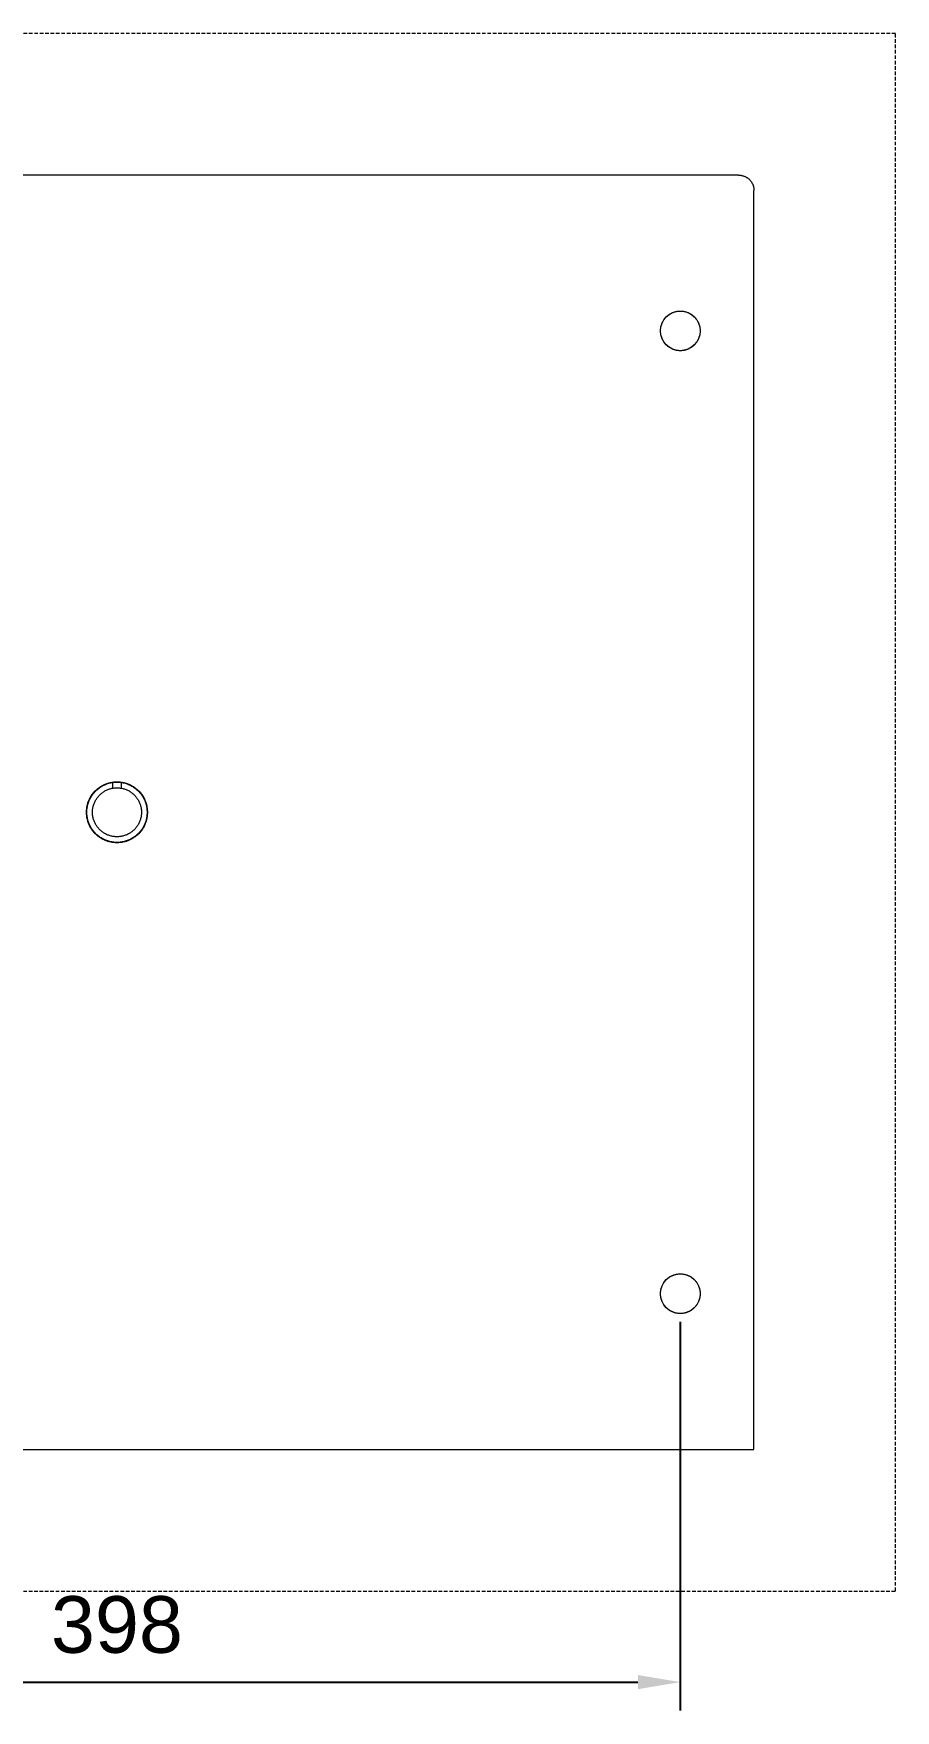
# Model space of a CAD drawing. Header units: millimetres. Extents: x 7 to 2510, y -101 to 1516.
# Drawn here: x 964 to 1268, y -101 to 492 of the extents above; entities that cross this region are included whole.
import ezdxf

# ---------------------------------------------------------------- set-up
doc = ezdxf.new("R2010")
doc.units = ezdxf.units.MM
doc.linetypes.add('HIDDEN', pattern=[1.905, 1.27, -0.635])
for name, color, linetype, lineweight in [('ZANO_R', 7, 'Continuous', 0), ('ZANO_R_przerywana', 7, 'HIDDEN', 0), ('ZANO_W', 1, 'Continuous', 0)]:
    doc.layers.add(name, color=color, linetype=linetype, lineweight=lineweight)
doc.styles.add('Arial', font='arial.ttf')
doc.styles.get("Standard").update_dxf_attribs({"font": 'ARIALUNI.TTF'})
doc.dimstyles.new('pl i ang', dxfattribs={"dimtxt": 50, "dimasz": 50, "dimexe": 1.25, "dimexo": 0.625, "dimgap": 10, "dimtad": 1, "dimtoh": 1, "dimtxsty": 'Standard', "dimcen": 2.5, "dimclrd": 1, "dimclre": 1, "dimclrt": 1, "dimadec": 0, "dimazin": 0, "dimtfac": 1, "dimtmove": 0, "dimatfit": 3, "dimfxl": 1, "dimarcsym": 1})

# ---------------------------------------------------------------- blocks, each defined once
blk = doc.blocks.new('*D396')
at = {"layer": 'ZANO_W', "color": 1, "lineweight": -2}
for p, q in [((794.11, 36.54), (794.11, -100.63)), ((1192.11, 36.55), (1192.11, -100.63)), ((809.11, -90.63), (1177.11, -90.63))]:
    blk.add_line(p, q, dxfattribs=at)
at = {"layer": 'ZANO_W', "color": 1}
for points in [[(809.11, -88.13), (809.11, -93.13), (794.11, -90.63)], [(1177.11, -93.13), (1177.11, -88.13), (1192.11, -90.63)]]:
    blk.add_solid(points, dxfattribs=at)
at = {"layer": 'ZANO_W', "color": 1, "insert": (993.11, -70.42), "char_height": 20, "attachment_point": 5, "style": 'Arial'}
blk.add_mtext('398', dxfattribs=at)

msp = doc.modelspace()

# ---------------------------------------------------------------- linework, layer by layer
at = {"layer": 'ZANO_R'}
for p, q in [((1212.71, 441.55), (771.13, 441.55)), ((1212.71, 441.55), (1212.9, 441.54)), ((1212.9, 441.54), (1213.08, 441.53)), ((1213.08, 441.53), (1213.27, 441.52)), ((1213.27, 441.52), (1213.45, 441.5)), ((1213.45, 441.5), (1213.63, 441.47)), ((1213.63, 441.47), (1213.81, 441.43)), ((1213.81, 441.43), (1213.99, 441.39)), ((1213.99, 441.39), (1214.17, 441.35)), ((1214.17, 441.35), (1214.35, 441.29)), ((1214.35, 441.29), (1214.52, 441.23)), ((1214.52, 441.23), (1214.69, 441.17)), ((1214.69, 441.17), (1214.86, 441.1)), ((1214.86, 441.1), (1215.03, 441.02)), ((1215.03, 441.02), (1215.2, 440.94)), ((1215.2, 440.94), (1215.36, 440.85)), ((1215.36, 440.85), (1215.52, 440.76)), ((1215.52, 440.76), (1215.67, 440.66)), ((1215.67, 440.66), (1215.83, 440.56)), ((1215.83, 440.56), (1215.98, 440.45)), ((1215.98, 440.45), (1216.12, 440.33)), ((1216.12, 440.33), (1216.26, 440.22)), ((1216.26, 440.22), (1216.4, 440.09)), ((1216.4, 440.09), (1216.53, 439.96)), ((1216.53, 439.96), (1216.66, 439.83)), ((1216.66, 439.83), (1216.78, 439.69)), ((1216.78, 439.69), (1216.9, 439.55)), ((1216.9, 439.55), (1217.02, 439.41)), ((1217.02, 439.41), (1217.12, 439.26)), ((1217.12, 439.26), (1217.23, 439.11)), ((1217.23, 439.11), (1217.33, 438.95)), ((1217.33, 438.95), (1217.42, 438.79)), ((1217.42, 438.79), (1217.51, 438.63)), ((1217.51, 438.63), (1217.59, 438.46)), ((1217.59, 438.46), (1217.67, 438.3)), ((1217.67, 438.3), (1217.74, 438.13)), ((1217.74, 438.13), (1217.8, 437.95)), ((1217.8, 437.95), (1217.86, 437.78)), ((1217.86, 437.78), (1217.91, 437.6)), ((1217.91, 437.6), (1217.96, 437.42)), ((1217.96, 437.42), (1218, 437.24)), ((1218, 437.24), (1218.03, 437.06)), ((1218.03, 437.06), (1218.06, 436.88)), ((1218.06, 436.88), (1218.08, 436.7)), ((1218.08, 436.7), (1218.1, 436.51)), ((1218.1, 436.51), (1218.11, 436.33)), ((1218.11, 436.33), (1218.11, 436.15)), ((1218.11, -8.41), (1218.11, 436.14)), ((1186.57, 390.81), (1186.72, 391)), ((1186.72, 391), (1186.87, 391.19)), ((1186.87, 391.19), (1187.04, 391.37)), ((1187.04, 391.37), (1187.21, 391.54)), ((1187.21, 391.54), (1187.38, 391.7)), ((1187.38, 391.7), (1187.56, 391.86)), ((1187.56, 391.86), (1187.75, 392.02)), ((1187.75, 392.02), (1187.94, 392.17)), ((1187.94, 392.17), (1188.14, 392.31)), ((1188.14, 392.31), (1188.34, 392.44)), ((1188.34, 392.44), (1188.54, 392.57)), ((1188.54, 392.57), (1188.75, 392.69)), ((1188.75, 392.69), (1188.97, 392.8)), ((1188.97, 392.8), (1189.19, 392.9)), ((1189.19, 392.9), (1189.41, 393)), ((1189.41, 393), (1189.63, 393.09)), ((1189.63, 393.09), (1189.86, 393.17)), ((1189.86, 393.17), (1190.09, 393.25)), ((1190.09, 393.25), (1190.32, 393.31)), ((1190.32, 393.31), (1190.56, 393.37)), ((1190.56, 393.37), (1190.79, 393.42)), ((1190.79, 393.42), (1191.03, 393.46)), ((1191.03, 393.46), (1191.27, 393.49)), ((1191.27, 393.49), (1191.51, 393.52)), ((1191.51, 393.52), (1191.75, 393.54)), ((1191.75, 393.54), (1191.99, 393.54)), ((1191.99, 393.54), (1192.23, 393.54)), ((1192.23, 393.54), (1192.48, 393.54)), ((1192.48, 393.54), (1192.72, 393.52)), ((1192.72, 393.52), (1192.96, 393.49)), ((1192.96, 393.49), (1193.2, 393.46)), ((1193.2, 393.46), (1193.43, 393.42)), ((1193.43, 393.42), (1193.67, 393.37)), ((1193.67, 393.37), (1193.91, 393.31)), ((1193.91, 393.31), (1194.14, 393.25)), ((1194.14, 393.25), (1194.37, 393.17)), ((1194.37, 393.17), (1194.6, 393.09)), ((1194.6, 393.09), (1194.82, 393)), ((1194.82, 393), (1195.04, 392.9)), ((1195.04, 392.9), (1195.26, 392.8)), ((1195.26, 392.8), (1195.47, 392.69)), ((1195.47, 392.69), (1195.68, 392.57)), ((1195.68, 392.57), (1195.89, 392.44)), ((1195.89, 392.44), (1196.09, 392.31)), ((1196.09, 392.31), (1196.29, 392.17)), ((1196.29, 392.17), (1196.48, 392.02)), ((1196.48, 392.02), (1196.66, 391.86)), ((1196.66, 391.86), (1196.84, 391.7)), ((1196.84, 391.7), (1197.02, 391.54)), ((1197.02, 391.54), (1197.19, 391.37)), ((1197.19, 391.37), (1197.35, 391.19)), ((1197.35, 391.19), (1197.51, 391)), ((1197.51, 391), (1197.66, 390.81)), ((1185.11, 386.55), (1185.12, 386.79)), ((1185.12, 386.3), (1185.11, 386.55)), ((1185.12, 386.79), (1185.13, 387.03)), ((1185.13, 386.06), (1185.12, 386.3)), ((1185.13, 387.03), (1185.15, 387.27)), ((1185.15, 385.82), (1185.13, 386.06)), ((1185.15, 387.27), (1185.18, 387.51)), ((1185.18, 385.58), (1185.15, 385.82)), ((1185.18, 387.51), (1185.22, 387.75)), ((1185.22, 385.34), (1185.18, 385.58)), ((1185.22, 387.75), (1185.26, 387.99)), ((1185.26, 385.11), (1185.22, 385.34)), ((1185.26, 387.99), (1185.32, 388.22)), ((1185.32, 384.87), (1185.26, 385.11)), ((1185.32, 388.22), (1185.38, 388.45)), ((1185.38, 388.45), (1185.45, 388.69)), ((1185.45, 388.69), (1185.53, 388.91)), ((1185.53, 388.91), (1185.61, 389.14)), ((1185.61, 389.14), (1185.71, 389.36)), ((1185.71, 389.36), (1185.81, 389.58)), ((1185.81, 389.58), (1185.92, 389.8)), ((1185.92, 389.8), (1186.03, 390.01)), ((1186.03, 390.01), (1186.15, 390.22)), ((1186.15, 390.22), (1186.28, 390.42)), ((1186.28, 390.42), (1186.42, 390.62)), ((1186.42, 390.62), (1186.57, 390.81)), ((1197.66, 390.81), (1197.8, 390.62)), ((1197.8, 390.62), (1197.94, 390.42)), ((1197.94, 390.42), (1198.07, 390.22)), ((1198.07, 390.22), (1198.2, 390.01)), ((1198.2, 390.01), (1198.31, 389.8)), ((1198.31, 389.8), (1198.42, 389.58)), ((1198.42, 389.58), (1198.52, 389.36)), ((1198.52, 389.36), (1198.61, 389.14)), ((1198.61, 389.14), (1198.7, 388.91)), ((1198.7, 388.91), (1198.78, 388.69)), ((1198.78, 388.69), (1198.85, 388.45)), ((1198.85, 388.45), (1198.91, 388.22)), ((1198.91, 388.22), (1198.96, 387.99)), ((1198.96, 385.11), (1198.91, 384.87)), ((1198.96, 387.99), (1199.01, 387.75)), ((1199.01, 385.34), (1198.96, 385.11)), ((1199.01, 387.75), (1199.05, 387.51)), ((1199.05, 385.58), (1199.01, 385.34)), ((1199.05, 387.51), (1199.08, 387.27)), ((1199.08, 385.82), (1199.05, 385.58)), ((1199.08, 387.27), (1199.1, 387.03)), ((1199.1, 386.06), (1199.08, 385.82)), ((1199.1, 387.03), (1199.11, 386.79)), ((1199.11, 386.3), (1199.1, 386.06)), ((1199.11, 386.79), (1199.11, 386.55)), ((1199.11, 386.55), (1199.11, 386.3)), ((1185.38, 384.64), (1185.32, 384.87)), ((1185.45, 384.41), (1185.38, 384.64)), ((1185.53, 384.18), (1185.45, 384.41)), ((1185.61, 383.95), (1185.53, 384.18)), ((1185.71, 383.73), (1185.61, 383.95)), ((1185.81, 383.51), (1185.71, 383.73)), ((1185.92, 383.29), (1185.81, 383.51)), ((1186.03, 383.08), (1185.92, 383.29)), ((1186.15, 382.87), (1186.03, 383.08)), ((1186.28, 382.67), (1186.15, 382.87)), ((1186.42, 382.47), (1186.28, 382.67)), ((1186.57, 382.28), (1186.42, 382.47)), ((1186.72, 382.09), (1186.57, 382.28)), ((1186.87, 381.9), (1186.72, 382.09)), ((1187.04, 381.73), (1186.87, 381.9)), ((1187.21, 381.55), (1187.04, 381.73)), ((1187.38, 381.39), (1187.21, 381.55)), ((1187.56, 381.23), (1187.38, 381.39)), ((1187.75, 381.07), (1187.56, 381.23)), ((1187.94, 380.93), (1187.75, 381.07)), ((1188.14, 380.78), (1187.94, 380.93)), ((1188.34, 380.65), (1188.14, 380.78)), ((1188.54, 380.52), (1188.34, 380.65)), ((1188.75, 380.4), (1188.54, 380.52)), ((1188.97, 380.29), (1188.75, 380.4)), ((1189.19, 380.19), (1188.97, 380.29)), ((1189.41, 380.09), (1189.19, 380.19)), ((1189.63, 380), (1189.41, 380.09)), ((1189.86, 379.92), (1189.63, 380)), ((1190.09, 379.84), (1189.86, 379.92)), ((1190.32, 379.78), (1190.09, 379.84)), ((1190.56, 379.72), (1190.32, 379.78)), ((1190.79, 379.67), (1190.56, 379.72)), ((1191.03, 379.63), (1190.79, 379.67)), ((1191.27, 379.6), (1191.03, 379.63)), ((1191.51, 379.57), (1191.27, 379.6)), ((1191.75, 379.55), (1191.51, 379.57)), ((1191.99, 379.55), (1191.75, 379.55)), ((1192.23, 379.55), (1191.99, 379.55)), ((1192.48, 379.55), (1192.23, 379.55)), ((1192.72, 379.57), (1192.48, 379.55)), ((1192.96, 379.6), (1192.72, 379.57)), ((1193.2, 379.63), (1192.96, 379.6)), ((1193.43, 379.67), (1193.2, 379.63)), ((1193.67, 379.72), (1193.43, 379.67)), ((1193.91, 379.78), (1193.67, 379.72)), ((1194.14, 379.84), (1193.91, 379.78)), ((1194.37, 379.92), (1194.14, 379.84)), ((1194.6, 380), (1194.37, 379.92)), ((1194.82, 380.09), (1194.6, 380)), ((1195.04, 380.19), (1194.82, 380.09)), ((1195.26, 380.29), (1195.04, 380.19)), ((1195.47, 380.4), (1195.26, 380.29)), ((1195.68, 380.52), (1195.47, 380.4)), ((1195.89, 380.65), (1195.68, 380.52)), ((1196.09, 380.78), (1195.89, 380.65)), ((1196.29, 380.93), (1196.09, 380.78)), ((1196.48, 381.07), (1196.29, 380.93)), ((1196.66, 381.23), (1196.48, 381.07)), ((1196.84, 381.39), (1196.66, 381.23)), ((1197.02, 381.55), (1196.84, 381.39)), ((1197.19, 381.73), (1197.02, 381.55)), ((1197.35, 381.9), (1197.19, 381.73)), ((1197.51, 382.09), (1197.35, 381.9)), ((1197.66, 382.28), (1197.51, 382.09)), ((1197.8, 382.47), (1197.66, 382.28)), ((1197.94, 382.67), (1197.8, 382.47)), ((1198.07, 382.87), (1197.94, 382.67)), ((1198.2, 383.08), (1198.07, 382.87)), ((1198.31, 383.29), (1198.2, 383.08)), ((1198.42, 383.51), (1198.31, 383.29)), ((1198.52, 383.73), (1198.42, 383.51)), ((1198.61, 383.95), (1198.52, 383.73)), ((1198.7, 384.18), (1198.61, 383.95)), ((1198.78, 384.41), (1198.7, 384.18)), ((1198.85, 384.64), (1198.78, 384.41)), ((1198.91, 384.87), (1198.85, 384.64)), ((986.41, 224.95), (986.7, 225.18)), ((986.62, 224.99), (986.91, 225.2)), ((986.7, 225.18), (987.01, 225.39)), ((986.91, 225.2), (987.22, 225.41)), ((987.01, 225.39), (987.32, 225.6)), ((987.22, 225.41), (987.53, 225.61)), ((987.32, 225.6), (987.63, 225.79)), ((987.53, 225.61), (987.84, 225.8)), ((987.63, 225.79), (987.95, 225.98)), ((987.84, 225.8), (988.16, 225.98)), ((987.95, 225.98), (988.28, 226.15)), ((988.16, 225.98), (988.49, 226.14)), ((988.28, 226.15), (988.62, 226.31)), ((988.49, 226.14), (988.83, 226.29)), ((988.62, 226.31), (988.96, 226.46)), ((988.83, 226.29), (989.17, 226.44)), ((988.96, 226.46), (989.3, 226.6)), ((989.17, 226.44), (989.51, 226.57)), ((989.3, 226.6), (989.65, 226.72)), ((989.51, 226.57), (989.86, 226.69)), ((989.65, 226.72), (990, 226.84)), ((989.86, 226.69), (990.21, 226.79)), ((990, 226.84), (990.36, 226.94)), ((990.21, 226.79), (990.56, 226.89)), ((990.36, 226.94), (990.72, 227.03)), ((990.56, 226.89), (990.92, 226.97)), ((990.72, 227.03), (991.08, 227.1)), ((990.92, 226.97), (991.28, 227.04)), ((991.08, 227.1), (991.45, 227.17)), ((991.28, 227.04), (991.65, 227.09)), ((991.33, 225.01), (991.63, 225.07)), ((991.45, 227.17), (991.82, 227.22)), ((991.61, 225.06), (991.61, 227.09)), ((991.63, 225.07), (991.92, 225.11)), ((991.65, 227.09), (992.01, 227.14)), ((991.82, 227.22), (992.19, 227.26)), ((991.92, 225.11), (992.22, 225.15)), ((992.01, 227.14), (992.38, 227.17)), ((992.19, 227.26), (992.56, 227.28)), ((992.22, 225.15), (992.52, 225.17)), ((992.38, 227.17), (992.75, 227.19)), ((992.52, 225.17), (992.81, 225.19)), ((992.56, 227.28), (992.93, 227.29)), ((992.75, 227.19), (993.11, 227.2)), ((992.81, 225.19), (993.11, 225.2)), ((992.93, 227.29), (993.3, 227.29)), ((993.11, 227.2), (993.48, 227.19)), ((993.11, 225.2), (993.41, 225.19)), ((993.3, 227.29), (993.67, 227.28)), ((993.41, 225.19), (993.71, 225.17)), ((993.48, 227.19), (993.85, 227.17)), ((993.67, 227.28), (994.04, 227.26)), ((993.71, 225.17), (994.01, 225.15)), ((993.85, 227.17), (994.21, 227.14)), ((994.01, 225.15), (994.3, 225.11)), ((994.04, 227.26), (994.41, 227.22)), ((994.21, 227.14), (994.58, 227.09)), ((994.3, 225.11), (994.6, 225.07)), ((994.41, 227.22), (994.78, 227.17)), ((994.58, 227.09), (994.94, 227.04)), ((994.6, 225.07), (994.89, 225.01)), ((994.61, 227.09), (994.61, 225.06)), ((994.78, 227.17), (995.14, 227.1)), ((994.94, 227.04), (995.3, 226.97)), ((995.14, 227.1), (995.51, 227.03)), ((995.3, 226.97), (995.66, 226.89)), ((995.51, 227.03), (995.87, 226.94)), ((995.66, 226.89), (996.02, 226.79)), ((995.87, 226.94), (996.22, 226.84)), ((996.02, 226.79), (996.37, 226.69)), ((996.22, 226.84), (996.58, 226.72)), ((996.37, 226.69), (996.72, 226.57)), ((996.58, 226.72), (996.93, 226.6)), ((996.72, 226.57), (997.06, 226.44)), ((996.93, 226.6), (997.27, 226.46)), ((997.06, 226.44), (997.4, 226.29)), ((997.27, 226.46), (997.61, 226.31)), ((997.4, 226.29), (997.73, 226.14)), ((997.61, 226.31), (997.94, 226.15)), ((997.73, 226.14), (998.06, 225.98)), ((997.94, 226.15), (998.27, 225.98)), ((998.06, 225.98), (998.39, 225.8)), ((998.27, 225.98), (998.6, 225.79)), ((998.39, 225.8), (998.7, 225.61)), ((998.6, 225.79), (998.91, 225.6)), ((998.7, 225.61), (999.01, 225.41)), ((998.91, 225.6), (999.22, 225.39)), ((999.01, 225.41), (999.31, 225.2)), ((999.22, 225.39), (999.52, 225.18)), ((999.31, 225.2), (999.61, 224.99)), ((999.52, 225.18), (999.82, 224.95)), ((982.59, 218.76), (982.68, 219.12)), ((982.68, 219.12), (982.77, 219.48)), ((982.73, 218.92), (982.82, 219.27)), ((982.77, 219.48), (982.88, 219.83)), ((982.82, 219.27), (982.92, 219.63)), ((982.88, 219.83), (983, 220.18)), ((982.92, 219.63), (983.03, 219.98)), ((983, 220.18), (983.13, 220.53)), ((983.03, 219.98), (983.16, 220.32)), ((983.13, 220.53), (983.27, 220.87)), ((983.16, 220.32), (983.29, 220.66)), ((983.27, 220.87), (983.43, 221.21)), ((983.29, 220.66), (983.44, 221)), ((983.43, 221.21), (983.59, 221.54)), ((983.44, 221), (983.6, 221.33)), ((983.59, 221.54), (983.77, 221.87)), ((983.6, 221.33), (983.77, 221.66)), ((983.77, 221.87), (983.96, 222.19)), ((983.77, 221.66), (983.95, 221.98)), ((983.95, 221.98), (984.14, 222.29)), ((983.96, 222.19), (984.16, 222.5)), ((984.14, 222.29), (984.35, 222.6)), ((984.16, 222.5), (984.37, 222.8)), ((984.35, 222.6), (984.56, 222.89)), ((984.37, 222.8), (984.59, 223.1)), ((984.56, 222.89), (984.79, 223.19)), ((984.59, 223.1), (984.83, 223.39)), ((984.79, 223.19), (985.02, 223.47)), ((984.83, 223.39), (985.07, 223.67)), ((984.83, 219.05), (984.92, 219.33)), ((984.92, 219.33), (985.03, 219.61)), ((985.02, 223.47), (985.26, 223.74)), ((985.03, 219.61), (985.14, 219.89)), ((985.07, 223.67), (985.32, 223.95)), ((985.14, 219.89), (985.26, 220.16)), ((985.26, 223.74), (985.52, 224.01)), ((985.26, 220.16), (985.39, 220.43)), ((985.32, 223.95), (985.58, 224.21)), ((985.39, 220.43), (985.52, 220.7)), ((985.52, 224.01), (985.78, 224.27)), ((985.52, 220.7), (985.67, 220.96)), ((985.58, 224.21), (985.85, 224.47)), ((985.67, 220.96), (985.83, 221.21)), ((985.78, 224.27), (986.05, 224.52)), ((985.83, 221.21), (985.99, 221.46)), ((985.85, 224.47), (986.12, 224.71)), ((985.99, 221.46), (986.17, 221.7)), ((986.05, 224.52), (986.33, 224.76)), ((986.12, 224.71), (986.41, 224.95)), ((986.17, 221.7), (986.35, 221.94)), ((986.33, 224.76), (986.62, 224.99)), ((986.35, 221.94), (986.54, 222.17)), ((986.54, 222.17), (986.74, 222.39)), ((986.74, 222.39), (986.94, 222.61)), ((986.94, 222.61), (987.16, 222.82)), ((987.16, 222.82), (987.38, 223.02)), ((987.38, 223.02), (987.6, 223.21)), ((987.6, 223.21), (987.84, 223.4)), ((987.84, 223.4), (988.08, 223.58)), ((988.08, 223.58), (988.32, 223.75)), ((988.32, 223.75), (988.57, 223.91)), ((988.57, 223.91), (988.83, 224.06)), ((988.83, 224.06), (989.09, 224.2)), ((989.09, 224.2), (989.36, 224.34)), ((989.36, 224.34), (989.63, 224.46)), ((989.63, 224.46), (989.91, 224.58)), ((989.91, 224.58), (990.19, 224.69)), ((990.19, 224.69), (990.47, 224.78)), ((990.47, 224.78), (990.75, 224.87)), ((990.75, 224.87), (991.04, 224.94)), ((991.04, 224.94), (991.33, 225.01)), ((994.89, 225.01), (995.18, 224.94)), ((995.18, 224.94), (995.47, 224.87)), ((995.47, 224.87), (995.76, 224.78)), ((995.76, 224.78), (996.04, 224.69)), ((996.04, 224.69), (996.32, 224.58)), ((996.32, 224.58), (996.6, 224.46)), ((996.6, 224.46), (996.87, 224.34)), ((996.87, 224.34), (997.13, 224.2)), ((997.13, 224.2), (997.4, 224.06)), ((997.4, 224.06), (997.65, 223.91)), ((997.65, 223.91), (997.9, 223.75)), ((997.9, 223.75), (998.15, 223.58)), ((998.15, 223.58), (998.39, 223.4)), ((998.39, 223.4), (998.62, 223.21)), ((998.62, 223.21), (998.85, 223.02)), ((998.85, 223.02), (999.07, 222.82)), ((999.07, 222.82), (999.28, 222.61)), ((999.28, 222.61), (999.49, 222.39)), ((999.49, 222.39), (999.69, 222.17)), ((999.61, 224.99), (999.9, 224.76)), ((999.69, 222.17), (999.88, 221.94)), ((999.82, 224.95), (1000.1, 224.71)), ((999.88, 221.94), (1000.06, 221.7)), ((999.9, 224.76), (1000.18, 224.52)), ((1000.06, 221.7), (1000.23, 221.46)), ((1000.1, 224.71), (1000.38, 224.47)), ((1000.18, 224.52), (1000.45, 224.27)), ((1000.23, 221.46), (1000.4, 221.21)), ((1000.38, 224.47), (1000.65, 224.21)), ((1000.4, 221.21), (1000.55, 220.96)), ((1000.45, 224.27), (1000.71, 224.01)), ((1000.55, 220.96), (1000.7, 220.7)), ((1000.65, 224.21), (1000.91, 223.95)), ((1000.7, 220.7), (1000.84, 220.43)), ((1000.71, 224.01), (1000.96, 223.74)), ((1000.84, 220.43), (1000.97, 220.16)), ((1000.91, 223.95), (1001.16, 223.67)), ((1000.96, 223.74), (1001.21, 223.47)), ((1000.97, 220.16), (1001.09, 219.89)), ((1001.09, 219.89), (1001.2, 219.61)), ((1001.16, 223.67), (1001.4, 223.39)), ((1001.2, 219.61), (1001.3, 219.33)), ((1001.21, 223.47), (1001.44, 223.19)), ((1001.3, 219.33), (1001.39, 219.05)), ((1001.4, 223.39), (1001.63, 223.1)), ((1001.44, 223.19), (1001.66, 222.89)), ((1001.63, 223.1), (1001.85, 222.8)), ((1001.66, 222.89), (1001.88, 222.6)), ((1001.85, 222.8), (1002.06, 222.5)), ((1001.88, 222.6), (1002.08, 222.29)), ((1002.06, 222.5), (1002.26, 222.19)), ((1002.08, 222.29), (1002.27, 221.98)), ((1002.26, 222.19), (1002.45, 221.87)), ((1002.27, 221.98), (1002.46, 221.66)), ((1002.45, 221.87), (1002.63, 221.54)), ((1002.46, 221.66), (1002.63, 221.33)), ((1002.63, 221.54), (1002.8, 221.21)), ((1002.63, 221.33), (1002.79, 221)), ((1002.79, 221), (1002.93, 220.66)), ((1002.8, 221.21), (1002.95, 220.87)), ((1002.93, 220.66), (1003.07, 220.32)), ((1002.95, 220.87), (1003.1, 220.53)), ((1003.07, 220.32), (1003.2, 219.98)), ((1003.1, 220.53), (1003.23, 220.18)), ((1003.2, 219.98), (1003.31, 219.63)), ((1003.23, 220.18), (1003.35, 219.83)), ((1003.31, 219.63), (1003.41, 219.27)), ((1003.35, 219.83), (1003.46, 219.48)), ((1003.41, 219.27), (1003.5, 218.92)), ((1003.46, 219.48), (1003.55, 219.12)), ((1003.55, 219.12), (1003.63, 218.76)), ((982.36, 216.55), (982.37, 216.92)), ((982.37, 216.17), (982.36, 216.55)), ((982.37, 216.92), (982.39, 217.29)), ((982.39, 215.8), (982.37, 216.17)), ((982.39, 217.29), (982.42, 217.66)), ((982.42, 215.43), (982.39, 215.8)), ((982.42, 217.66), (982.47, 218.03)), ((982.47, 215.07), (982.42, 215.43)), ((982.46, 216.73), (982.48, 217.1)), ((982.46, 216.36), (982.46, 216.73)), ((982.48, 215.99), (982.46, 216.36)), ((982.47, 218.03), (982.52, 218.39)), ((982.52, 214.7), (982.47, 215.07)), ((982.48, 217.1), (982.5, 217.46)), ((982.5, 215.63), (982.48, 215.99)), ((982.5, 217.46), (982.54, 217.83)), ((982.54, 215.26), (982.5, 215.63)), ((982.52, 218.39), (982.59, 218.76)), ((982.59, 214.33), (982.52, 214.7)), ((982.54, 217.83), (982.59, 218.19)), ((982.59, 214.9), (982.54, 215.26)), ((982.59, 218.19), (982.65, 218.56)), ((982.65, 214.54), (982.59, 214.9)), ((982.68, 213.97), (982.59, 214.33)), ((982.65, 218.56), (982.73, 218.92)), ((982.73, 214.18), (982.65, 214.54)), ((982.77, 213.61), (982.68, 213.97)), ((982.82, 213.82), (982.73, 214.18)), ((982.88, 213.26), (982.77, 213.61)), ((982.92, 213.46), (982.82, 213.82)), ((983, 212.91), (982.88, 213.26)), ((983.03, 213.11), (982.92, 213.46)), ((984.46, 216.69), (984.47, 216.99)), ((984.46, 216.4), (984.46, 216.69)), ((984.47, 216.1), (984.46, 216.4)), ((984.47, 216.99), (984.5, 217.29)), ((984.5, 215.8), (984.47, 216.1)), ((984.5, 217.29), (984.53, 217.59)), ((984.53, 215.5), (984.5, 215.8)), ((984.53, 217.59), (984.57, 217.88)), ((984.57, 215.21), (984.53, 215.5)), ((984.57, 217.88), (984.62, 218.18)), ((984.62, 214.91), (984.57, 215.21)), ((984.62, 218.18), (984.68, 218.47)), ((984.68, 214.62), (984.62, 214.91)), ((984.68, 218.47), (984.75, 218.76)), ((984.75, 214.33), (984.68, 214.62)), ((984.75, 218.76), (984.83, 219.05)), ((984.83, 214.04), (984.75, 214.33)), ((984.92, 213.76), (984.83, 214.04)), ((985.03, 213.48), (984.92, 213.76)), ((985.14, 213.2), (985.03, 213.48)), ((985.26, 212.93), (985.14, 213.2)), ((1001.09, 213.2), (1000.97, 212.93)), ((1001.2, 213.48), (1001.09, 213.2)), ((1001.3, 213.76), (1001.2, 213.48)), ((1001.39, 214.04), (1001.3, 213.76)), ((1001.39, 219.05), (1001.47, 218.76)), ((1001.47, 214.33), (1001.39, 214.04)), ((1001.47, 218.76), (1001.55, 218.47)), ((1001.55, 214.62), (1001.47, 214.33)), ((1001.55, 218.47), (1001.61, 218.18)), ((1001.61, 214.91), (1001.55, 214.62)), ((1001.61, 218.18), (1001.66, 217.88)), ((1001.66, 215.21), (1001.61, 214.91)), ((1001.66, 217.88), (1001.7, 217.59)), ((1001.7, 215.5), (1001.66, 215.21)), ((1001.7, 217.59), (1001.73, 217.29)), ((1001.73, 215.8), (1001.7, 215.5)), ((1001.73, 217.29), (1001.75, 216.99)), ((1001.75, 216.1), (1001.73, 215.8)), ((1001.75, 216.99), (1001.76, 216.69)), ((1001.76, 216.4), (1001.75, 216.1)), ((1001.76, 216.69), (1001.76, 216.4)), ((1003.31, 213.46), (1003.2, 213.11)), ((1003.35, 213.26), (1003.23, 212.91)), ((1003.41, 213.82), (1003.31, 213.46)), ((1003.46, 213.61), (1003.35, 213.26)), ((1003.5, 214.18), (1003.41, 213.82)), ((1003.55, 213.97), (1003.46, 213.61)), ((1003.5, 218.92), (1003.57, 218.56)), ((1003.57, 214.54), (1003.5, 214.18)), ((1003.63, 214.33), (1003.55, 213.97)), ((1003.57, 218.56), (1003.64, 218.19)), ((1003.64, 214.9), (1003.57, 214.54)), ((1003.63, 218.76), (1003.7, 218.39)), ((1003.7, 214.7), (1003.63, 214.33)), ((1003.64, 218.19), (1003.69, 217.83)), ((1003.69, 215.26), (1003.64, 214.9)), ((1003.69, 217.83), (1003.72, 217.46)), ((1003.72, 215.63), (1003.69, 215.26)), ((1003.7, 218.39), (1003.76, 218.03)), ((1003.76, 215.07), (1003.7, 214.7)), ((1003.72, 217.46), (1003.75, 217.1)), ((1003.75, 215.99), (1003.72, 215.63)), ((1003.75, 217.1), (1003.76, 216.73)), ((1003.76, 216.36), (1003.75, 215.99)), ((1003.76, 218.03), (1003.81, 217.66)), ((1003.76, 216.73), (1003.76, 216.36)), ((1003.81, 215.43), (1003.76, 215.07)), ((1003.81, 217.66), (1003.84, 217.29)), ((1003.84, 215.8), (1003.81, 215.43)), ((1003.84, 217.29), (1003.86, 216.92)), ((1003.86, 216.17), (1003.84, 215.8)), ((1003.86, 216.92), (1003.86, 216.55)), ((1003.86, 216.55), (1003.86, 216.17)), ((983.13, 212.56), (983, 212.91)), ((983.16, 212.77), (983.03, 213.11)), ((983.27, 212.22), (983.13, 212.56)), ((983.29, 212.43), (983.16, 212.77)), ((983.43, 211.88), (983.27, 212.22)), ((983.44, 212.09), (983.29, 212.43)), ((983.59, 211.55), (983.43, 211.88)), ((983.6, 211.76), (983.44, 212.09)), ((983.77, 211.22), (983.59, 211.55)), ((983.77, 211.43), (983.6, 211.76)), ((983.95, 211.11), (983.77, 211.43)), ((983.96, 210.9), (983.77, 211.22)), ((984.14, 210.8), (983.95, 211.11)), ((984.16, 210.59), (983.96, 210.9)), ((984.35, 210.5), (984.14, 210.8)), ((984.37, 210.29), (984.16, 210.59)), ((984.56, 210.2), (984.35, 210.5)), ((984.59, 209.99), (984.37, 210.29)), ((984.79, 209.91), (984.56, 210.2)), ((984.83, 209.7), (984.59, 209.99)), ((985.02, 209.62), (984.79, 209.91)), ((985.07, 209.42), (984.83, 209.7)), ((985.26, 209.35), (985.02, 209.62)), ((985.32, 209.14), (985.07, 209.42)), ((985.39, 212.66), (985.26, 212.93)), ((985.52, 209.08), (985.26, 209.35)), ((985.58, 208.88), (985.32, 209.14)), ((985.52, 212.39), (985.39, 212.66)), ((985.67, 212.13), (985.52, 212.39)), ((985.78, 208.82), (985.52, 209.08)), ((985.85, 208.62), (985.58, 208.88)), ((985.83, 211.88), (985.67, 212.13)), ((986.05, 208.57), (985.78, 208.82)), ((985.99, 211.63), (985.83, 211.88)), ((986.12, 208.38), (985.85, 208.62)), ((986.17, 211.39), (985.99, 211.63)), ((986.33, 208.33), (986.05, 208.57)), ((986.41, 208.14), (986.12, 208.38)), ((986.35, 211.15), (986.17, 211.39)), ((986.62, 208.11), (986.33, 208.33)), ((986.54, 210.92), (986.35, 211.15)), ((986.7, 207.91), (986.41, 208.14)), ((986.74, 210.7), (986.54, 210.92)), ((986.91, 207.89), (986.62, 208.11)), ((987.01, 207.7), (986.7, 207.91)), ((986.94, 210.48), (986.74, 210.7)), ((987.22, 207.68), (986.91, 207.89)), ((987.16, 210.27), (986.94, 210.48)), ((987.32, 207.49), (987.01, 207.7)), ((987.38, 210.07), (987.16, 210.27)), ((987.53, 207.48), (987.22, 207.68)), ((987.63, 207.3), (987.32, 207.49)), ((987.6, 209.88), (987.38, 210.07)), ((987.84, 207.29), (987.53, 207.48)), ((987.84, 209.69), (987.6, 209.88)), ((987.95, 207.11), (987.63, 207.3)), ((988.08, 209.51), (987.84, 209.69)), ((988.16, 207.12), (987.84, 207.29)), ((988.32, 209.34), (988.08, 209.51)), ((988.57, 209.18), (988.32, 209.34)), ((988.83, 209.03), (988.57, 209.18)), ((989.09, 208.89), (988.83, 209.03)), ((989.36, 208.75), (989.09, 208.89)), ((989.63, 208.63), (989.36, 208.75)), ((989.91, 208.51), (989.63, 208.63)), ((990.19, 208.41), (989.91, 208.51)), ((990.47, 208.31), (990.19, 208.41)), ((990.75, 208.22), (990.47, 208.31)), ((991.04, 208.15), (990.75, 208.22)), ((991.33, 208.08), (991.04, 208.15)), ((991.63, 208.02), (991.33, 208.08)), ((991.92, 207.98), (991.63, 208.02)), ((992.22, 207.94), (991.92, 207.98)), ((992.52, 207.92), (992.22, 207.94)), ((992.81, 207.9), (992.52, 207.92)), ((993.11, 207.9), (992.81, 207.9)), ((993.41, 207.9), (993.11, 207.9)), ((993.71, 207.92), (993.41, 207.9)), ((994.01, 207.94), (993.71, 207.92)), ((994.3, 207.98), (994.01, 207.94)), ((994.6, 208.02), (994.3, 207.98)), ((994.89, 208.08), (994.6, 208.02)), ((995.18, 208.15), (994.89, 208.08)), ((995.47, 208.22), (995.18, 208.15)), ((995.76, 208.31), (995.47, 208.22)), ((996.04, 208.41), (995.76, 208.31)), ((996.32, 208.51), (996.04, 208.41)), ((996.6, 208.63), (996.32, 208.51)), ((996.87, 208.75), (996.6, 208.63)), ((997.13, 208.89), (996.87, 208.75)), ((997.4, 209.03), (997.13, 208.89)), ((997.65, 209.18), (997.4, 209.03)), ((997.9, 209.34), (997.65, 209.18)), ((998.15, 209.51), (997.9, 209.34)), ((998.39, 207.29), (998.06, 207.12)), ((998.39, 209.69), (998.15, 209.51)), ((998.6, 207.3), (998.27, 207.11)), ((998.62, 209.88), (998.39, 209.69)), ((998.7, 207.48), (998.39, 207.29)), ((998.91, 207.49), (998.6, 207.3)), ((998.85, 210.07), (998.62, 209.88)), ((999.01, 207.68), (998.7, 207.48)), ((999.07, 210.27), (998.85, 210.07)), ((999.22, 207.7), (998.91, 207.49)), ((999.31, 207.89), (999.01, 207.68)), ((999.28, 210.48), (999.07, 210.27)), ((999.52, 207.91), (999.22, 207.7)), ((999.49, 210.7), (999.28, 210.48)), ((999.61, 208.11), (999.31, 207.89)), ((999.69, 210.92), (999.49, 210.7)), ((999.82, 208.14), (999.52, 207.91)), ((999.9, 208.33), (999.61, 208.11)), ((999.88, 211.15), (999.69, 210.92)), ((1000.1, 208.38), (999.82, 208.14)), ((1000.06, 211.39), (999.88, 211.15)), ((1000.18, 208.57), (999.9, 208.33)), ((1000.23, 211.63), (1000.06, 211.39)), ((1000.38, 208.62), (1000.1, 208.38)), ((1000.45, 208.82), (1000.18, 208.57)), ((1000.4, 211.88), (1000.23, 211.63)), ((1000.65, 208.88), (1000.38, 208.62)), ((1000.55, 212.13), (1000.4, 211.88)), ((1000.71, 209.08), (1000.45, 208.82)), ((1000.7, 212.39), (1000.55, 212.13)), ((1000.91, 209.14), (1000.65, 208.88)), ((1000.84, 212.66), (1000.7, 212.39)), ((1000.96, 209.35), (1000.71, 209.08)), ((1000.97, 212.93), (1000.84, 212.66)), ((1001.16, 209.42), (1000.91, 209.14)), ((1001.21, 209.62), (1000.96, 209.35)), ((1001.4, 209.7), (1001.16, 209.42)), ((1001.44, 209.91), (1001.21, 209.62)), ((1001.63, 209.99), (1001.4, 209.7)), ((1001.66, 210.2), (1001.44, 209.91)), ((1001.85, 210.29), (1001.63, 209.99)), ((1001.88, 210.5), (1001.66, 210.2)), ((1002.06, 210.59), (1001.85, 210.29)), ((1002.08, 210.8), (1001.88, 210.5)), ((1002.26, 210.9), (1002.06, 210.59)), ((1002.27, 211.11), (1002.08, 210.8)), ((1002.45, 211.22), (1002.26, 210.9)), ((1002.46, 211.43), (1002.27, 211.11)), ((1002.63, 211.55), (1002.45, 211.22)), ((1002.63, 211.76), (1002.46, 211.43)), ((1002.79, 212.09), (1002.63, 211.76)), ((1002.8, 211.88), (1002.63, 211.55)), ((1002.93, 212.43), (1002.79, 212.09)), ((1002.95, 212.22), (1002.8, 211.88)), ((1003.07, 212.77), (1002.93, 212.43)), ((1003.1, 212.56), (1002.95, 212.22)), ((1003.2, 213.11), (1003.07, 212.77)), ((1003.23, 212.91), (1003.1, 212.56)), ((988.28, 206.94), (987.95, 207.11)), ((988.49, 206.95), (988.16, 207.12)), ((988.62, 206.78), (988.28, 206.94)), ((988.83, 206.8), (988.49, 206.95)), ((988.96, 206.63), (988.62, 206.78)), ((989.17, 206.65), (988.83, 206.8)), ((989.3, 206.49), (988.96, 206.63)), ((989.51, 206.52), (989.17, 206.65)), ((989.65, 206.37), (989.3, 206.49)), ((989.86, 206.41), (989.51, 206.52)), ((990, 206.26), (989.65, 206.37)), ((990.21, 206.3), (989.86, 206.41)), ((990.36, 206.15), (990, 206.26)), ((990.56, 206.2), (990.21, 206.3)), ((990.72, 206.07), (990.36, 206.15)), ((990.92, 206.12), (990.56, 206.2)), ((991.08, 205.99), (990.72, 206.07)), ((991.28, 206.05), (990.92, 206.12)), ((991.45, 205.92), (991.08, 205.99)), ((991.65, 206), (991.28, 206.05)), ((991.82, 205.87), (991.45, 205.92)), ((992.01, 205.95), (991.65, 206)), ((992.19, 205.84), (991.82, 205.87)), ((992.38, 205.92), (992.01, 205.95)), ((992.56, 205.81), (992.19, 205.84)), ((992.75, 205.9), (992.38, 205.92)), ((992.93, 205.8), (992.56, 205.81)), ((993.11, 205.9), (992.75, 205.9)), ((993.3, 205.8), (992.93, 205.8)), ((993.48, 205.9), (993.11, 205.9)), ((993.67, 205.81), (993.3, 205.8)), ((993.85, 205.92), (993.48, 205.9)), ((994.04, 205.84), (993.67, 205.81)), ((994.21, 205.95), (993.85, 205.92)), ((994.41, 205.87), (994.04, 205.84)), ((994.58, 206), (994.21, 205.95)), ((994.78, 205.92), (994.41, 205.87)), ((994.94, 206.05), (994.58, 206)), ((995.14, 205.99), (994.78, 205.92)), ((995.3, 206.12), (994.94, 206.05)), ((995.51, 206.07), (995.14, 205.99)), ((995.66, 206.2), (995.3, 206.12)), ((995.87, 206.15), (995.51, 206.07)), ((996.02, 206.3), (995.66, 206.2)), ((996.22, 206.26), (995.87, 206.15)), ((996.37, 206.41), (996.02, 206.3)), ((996.58, 206.37), (996.22, 206.26)), ((996.72, 206.52), (996.37, 206.41)), ((996.93, 206.49), (996.58, 206.37)), ((997.06, 206.65), (996.72, 206.52)), ((997.27, 206.63), (996.93, 206.49)), ((997.4, 206.8), (997.06, 206.65)), ((997.61, 206.78), (997.27, 206.63)), ((997.73, 206.95), (997.4, 206.8)), ((997.94, 206.94), (997.61, 206.78)), ((998.06, 207.12), (997.73, 206.95)), ((998.27, 207.11), (997.94, 206.94)), ((1190.09, 53.25), (1190.32, 53.31)), ((1190.32, 53.31), (1190.56, 53.37)), ((1190.56, 53.37), (1190.79, 53.42)), ((1190.79, 53.42), (1191.03, 53.46)), ((1191.03, 53.46), (1191.27, 53.49)), ((1191.27, 53.49), (1191.51, 53.52)), ((1191.51, 53.52), (1191.75, 53.54)), ((1191.75, 53.54), (1191.99, 53.54)), ((1191.99, 53.54), (1192.23, 53.54)), ((1192.23, 53.54), (1192.48, 53.54)), ((1192.48, 53.54), (1192.72, 53.52)), ((1192.72, 53.52), (1192.96, 53.49)), ((1192.96, 53.49), (1193.2, 53.46)), ((1193.2, 53.46), (1193.43, 53.42)), ((1193.43, 53.42), (1193.67, 53.37)), ((1193.67, 53.37), (1193.91, 53.31)), ((1193.91, 53.31), (1194.14, 53.25)), ((1185.15, 47.27), (1185.18, 47.51)), ((1185.18, 47.51), (1185.22, 47.75)), ((1185.22, 47.75), (1185.26, 47.99)), ((1185.26, 47.99), (1185.32, 48.22)), ((1185.32, 48.22), (1185.38, 48.45)), ((1185.38, 48.45), (1185.45, 48.69)), ((1185.45, 48.69), (1185.53, 48.91)), ((1185.53, 48.91), (1185.61, 49.14)), ((1185.61, 49.14), (1185.71, 49.36)), ((1185.71, 49.36), (1185.81, 49.58)), ((1185.81, 49.58), (1185.92, 49.8)), ((1185.92, 49.8), (1186.03, 50.01)), ((1186.03, 50.01), (1186.15, 50.22)), ((1186.15, 50.22), (1186.28, 50.42)), ((1186.28, 50.42), (1186.42, 50.62)), ((1186.42, 50.62), (1186.57, 50.81)), ((1186.57, 50.81), (1186.72, 51)), ((1186.72, 51), (1186.87, 51.19)), ((1186.87, 51.19), (1187.04, 51.37)), ((1187.04, 51.37), (1187.21, 51.54)), ((1187.21, 51.54), (1187.38, 51.7)), ((1187.38, 51.7), (1187.56, 51.86)), ((1187.56, 51.86), (1187.75, 52.02)), ((1187.75, 52.02), (1187.94, 52.17)), ((1187.94, 52.17), (1188.14, 52.31)), ((1188.14, 52.31), (1188.34, 52.44)), ((1188.34, 52.44), (1188.54, 52.57)), ((1188.54, 52.57), (1188.75, 52.69)), ((1188.75, 52.69), (1188.97, 52.8)), ((1188.97, 52.8), (1189.19, 52.9)), ((1189.19, 52.9), (1189.41, 53)), ((1189.41, 53), (1189.63, 53.09)), ((1189.63, 53.09), (1189.86, 53.17)), ((1189.86, 53.17), (1190.09, 53.25)), ((1194.14, 53.25), (1194.37, 53.17)), ((1194.37, 53.17), (1194.6, 53.09)), ((1194.6, 53.09), (1194.82, 53)), ((1194.82, 53), (1195.04, 52.9)), ((1195.04, 52.9), (1195.26, 52.8)), ((1195.26, 52.8), (1195.47, 52.69)), ((1195.47, 52.69), (1195.68, 52.57)), ((1195.68, 52.57), (1195.89, 52.44)), ((1195.89, 52.44), (1196.09, 52.31)), ((1196.09, 52.31), (1196.29, 52.17)), ((1196.29, 52.17), (1196.48, 52.02)), ((1196.48, 52.02), (1196.66, 51.86)), ((1196.66, 51.86), (1196.84, 51.7)), ((1196.84, 51.7), (1197.02, 51.54)), ((1197.02, 51.54), (1197.19, 51.37)), ((1197.19, 51.37), (1197.35, 51.19)), ((1197.35, 51.19), (1197.51, 51)), ((1197.51, 51), (1197.66, 50.81)), ((1197.66, 50.81), (1197.8, 50.62)), ((1197.8, 50.62), (1197.94, 50.42)), ((1197.94, 50.42), (1198.07, 50.22)), ((1198.07, 50.22), (1198.2, 50.01)), ((1198.2, 50.01), (1198.31, 49.8)), ((1198.31, 49.8), (1198.42, 49.58)), ((1198.42, 49.58), (1198.52, 49.36)), ((1198.52, 49.36), (1198.61, 49.14)), ((1198.61, 49.14), (1198.7, 48.91)), ((1198.7, 48.91), (1198.78, 48.69)), ((1198.78, 48.69), (1198.85, 48.45)), ((1198.85, 48.45), (1198.91, 48.22)), ((1198.91, 48.22), (1198.96, 47.99)), ((1198.96, 47.99), (1199.01, 47.75)), ((1199.01, 47.75), (1199.05, 47.51)), ((1199.05, 47.51), (1199.08, 47.27)), ((1185.11, 46.55), (1185.12, 46.79)), ((1185.12, 46.3), (1185.11, 46.55)), ((1185.12, 46.79), (1185.13, 47.03)), ((1185.13, 46.06), (1185.12, 46.3)), ((1185.13, 47.03), (1185.15, 47.27)), ((1185.15, 45.82), (1185.13, 46.06)), ((1185.18, 45.58), (1185.15, 45.82)), ((1185.22, 45.34), (1185.18, 45.58)), ((1185.26, 45.11), (1185.22, 45.34)), ((1185.32, 44.87), (1185.26, 45.11)), ((1185.38, 44.64), (1185.32, 44.87)), ((1185.45, 44.41), (1185.38, 44.64)), ((1185.53, 44.18), (1185.45, 44.41)), ((1185.61, 43.95), (1185.53, 44.18)), ((1185.71, 43.73), (1185.61, 43.95)), ((1185.81, 43.51), (1185.71, 43.73)), ((1185.92, 43.29), (1185.81, 43.51)), ((1186.03, 43.08), (1185.92, 43.29)), ((1186.15, 42.87), (1186.03, 43.08)), ((1186.28, 42.67), (1186.15, 42.87)), ((1186.42, 42.47), (1186.28, 42.67)), ((1186.57, 42.28), (1186.42, 42.47)), ((1186.72, 42.09), (1186.57, 42.28)), ((1186.87, 41.9), (1186.72, 42.09)), ((1187.04, 41.73), (1186.87, 41.9)), ((1187.21, 41.55), (1187.04, 41.73)), ((1187.38, 41.39), (1187.21, 41.55)), ((1197.02, 41.55), (1196.84, 41.39)), ((1197.19, 41.73), (1197.02, 41.55)), ((1197.35, 41.9), (1197.19, 41.73)), ((1197.51, 42.09), (1197.35, 41.9)), ((1197.66, 42.28), (1197.51, 42.09)), ((1197.8, 42.47), (1197.66, 42.28)), ((1197.94, 42.67), (1197.8, 42.47)), ((1198.07, 42.87), (1197.94, 42.67)), ((1198.2, 43.08), (1198.07, 42.87)), ((1198.31, 43.29), (1198.2, 43.08)), ((1198.42, 43.51), (1198.31, 43.29)), ((1198.52, 43.73), (1198.42, 43.51)), ((1198.61, 43.95), (1198.52, 43.73)), ((1198.7, 44.18), (1198.61, 43.95)), ((1198.78, 44.41), (1198.7, 44.18)), ((1198.85, 44.64), (1198.78, 44.41)), ((1198.91, 44.87), (1198.85, 44.64)), ((1198.96, 45.11), (1198.91, 44.87)), ((1199.01, 45.34), (1198.96, 45.11)), ((1199.05, 45.58), (1199.01, 45.34)), ((1199.08, 45.82), (1199.05, 45.58)), ((1199.08, 47.27), (1199.1, 47.03)), ((1199.1, 46.06), (1199.08, 45.82)), ((1199.1, 47.03), (1199.11, 46.79)), ((1199.11, 46.3), (1199.1, 46.06)), ((1199.11, 46.79), (1199.11, 46.55)), ((1199.11, 46.55), (1199.11, 46.3)), ((1187.56, 41.23), (1187.38, 41.39)), ((1187.75, 41.07), (1187.56, 41.23)), ((1187.94, 40.93), (1187.75, 41.07)), ((1188.14, 40.78), (1187.94, 40.93)), ((1188.34, 40.65), (1188.14, 40.78)), ((1188.54, 40.52), (1188.34, 40.65)), ((1188.75, 40.4), (1188.54, 40.52)), ((1188.97, 40.29), (1188.75, 40.4)), ((1189.19, 40.19), (1188.97, 40.29)), ((1189.41, 40.09), (1189.19, 40.19)), ((1189.63, 40), (1189.41, 40.09)), ((1189.86, 39.92), (1189.63, 40)), ((1190.09, 39.84), (1189.86, 39.92)), ((1190.32, 39.78), (1190.09, 39.84)), ((1190.56, 39.72), (1190.32, 39.78)), ((1190.79, 39.67), (1190.56, 39.72)), ((1191.03, 39.63), (1190.79, 39.67)), ((1191.27, 39.6), (1191.03, 39.63)), ((1191.51, 39.57), (1191.27, 39.6)), ((1191.75, 39.55), (1191.51, 39.57)), ((1191.99, 39.55), (1191.75, 39.55)), ((1192.23, 39.55), (1191.99, 39.55)), ((1192.48, 39.55), (1192.23, 39.55)), ((1192.72, 39.57), (1192.48, 39.55)), ((1192.96, 39.6), (1192.72, 39.57)), ((1193.2, 39.63), (1192.96, 39.6)), ((1193.43, 39.67), (1193.2, 39.63)), ((1193.67, 39.72), (1193.43, 39.67)), ((1193.91, 39.78), (1193.67, 39.72)), ((1194.14, 39.84), (1193.91, 39.78)), ((1194.37, 39.92), (1194.14, 39.84)), ((1194.6, 40), (1194.37, 39.92)), ((1194.82, 40.09), (1194.6, 40)), ((1195.04, 40.19), (1194.82, 40.09)), ((1195.26, 40.29), (1195.04, 40.19)), ((1195.47, 40.4), (1195.26, 40.29)), ((1195.68, 40.52), (1195.47, 40.4)), ((1195.89, 40.65), (1195.68, 40.52)), ((1196.09, 40.78), (1195.89, 40.65)), ((1196.29, 40.93), (1196.09, 40.78)), ((1196.48, 41.07), (1196.29, 40.93)), ((1196.66, 41.23), (1196.48, 41.07)), ((1196.84, 41.39), (1196.66, 41.23)), ((773.51, -8.45), (1215.09, -8.45)), ((1215.11, -8.45), (1218.11, -8.45))]:
    msp.add_line(p, q, dxfattribs=at)
for centre, radius in [((1192.11, 386.55), 7), ((993.11, 216.55), 10.75), ((1192.11, 46.55), 7)]:
    msp.add_circle(centre, radius, dxfattribs=at)
at = {"layer": 'ZANO_R_przerywana'}
for p, q in [((1268.11, 491.55), (718.11, 491.55)), ((1268.11, -58.45), (1268.11, 491.55)), ((718.11, -58.45), (1268.11, -58.45))]:
    msp.add_line(p, q, dxfattribs=at)

# ---------------------------------------------------------------- dimensions: what is measured, and where the dimension line sits
at = {"layer": 'ZANO_W'}
dim = msp.add_linear_dim(base=(1192.11, -90.63), p1=(794.11, 46.54), p2=(1192.11, 46.55), dimstyle='pl i ang', override={"dimtxt": 20, "dimasz": 15, "dimexe": 10, "dimexo": 10, "dimtoh": 0, "dimdec": 0, "dimtxsty": 'Arial', "dimtdec": 0, "dimtmove": 1}, dxfattribs=at)
dim.commit()
dim.dimension.update_dxf_attribs({"geometry": '*D396', "text_midpoint": (993.11, -70.42)})

doc.saveas('drawing.dxf')
